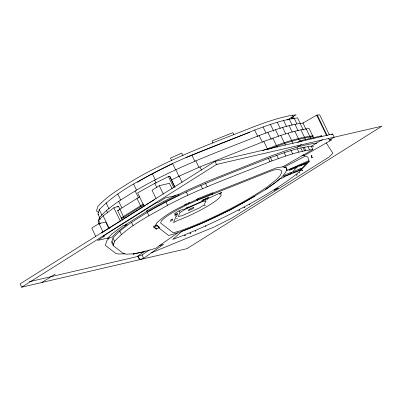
<?xml version="1.0" encoding="UTF-8"?>
<svg xmlns="http://www.w3.org/2000/svg" width="402" height="402" viewBox="0 0 402 402"><rect width="100%" height="100%" fill="white"/><g stroke="black" fill="none" stroke-linecap="round" stroke-linejoin="round"><path stroke-width="0.6" d="M99.847 217.919L97.967 214.04L99.269 209.673C119.605 188.799 147.047 176.79 172.589 163.604L175.533 169.699M303.56 122.972C288.194 124.731 273.591 130.303 259.144 135.534C217.08 152.242 174.222 167.734 135.167 190.96C122.61 198.905 109.309 206.342 99.394 217.648L98.043 222.185L99.098 224.361M313.786 146.187C298.013 146.956 283.114 153.222 268.37 158.358C227.326 174.714 185.428 189.704 147.303 212.382C135.248 220.01 122.479 227.145 112.962 237.999L111.661 242.366L113.258 245.667L123.57 253.647L126.218 254.164L133.62 253.793L144.027 251.672L155.715 248.29L177.583 232.899L189.834 228.296L203.01 222.758L230.044 209.904L242.959 203.035L265.576 189.538L274.31 183.412L279.722 178.996M113.258 245.667L114.56 241.306C129.228 225.457 149.112 215.854 167.619 205.306C200.442 187.87 235.637 175.679 269.968 161.659C283.928 156.604 298.043 151.217 312.892 149.529L311.294 146.222L322.399 139.615M155.639 225.447L156.237 223.437C167.639 212.241 182.875 205.975 197.176 199.352M286.882 170.383L287.098 169.976L286.39 167.664L284.244 167.056L305.113 156.232L307.796 157.001L308.721 160.016L308.314 161.503L299.922 170.317M311.374 157.016C312.987 156.071 310.977 157.418 311.766 156.83M190.201 233.215C191.342 232.683 188.95 233.889 190.297 233.095M299.183 172.93C300.405 172.679 299.153 172.684 299.525 172.81M290.294 174.212L299.063 164.996M300.756 170.403L301.405 169.719L285.108 176.302L283.541 177.619L279.45 179.091M119.972 209.291L118.51 206.261L113.902 207.794L103.138 215.824L98.661 220.391L100.254 223.688M109.369 238.014L106.786 240.647L105.384 245.361L115.861 253.471L118.716 254.024L124.992 253.793M197.92 198.603L196.854 199.668L197.191 200.362L198.256 199.297L212.934 193.447L212.598 192.754L197.92 198.603L198.256 199.297M211.869 194.518L212.934 193.447M269.918 184.885L276.073 179.86L280.068 175.659L281.767 172.428L281.114 170.292L278.013 169.408L273.058 170.162L195.995 200.849L188.342 204.251A31.024 4.904 -25.8 0 0 161.177 221.316L160.664 223.055L173.302 232.838L180.292 230.808L191.533 226.582A75.089 11.874 -25.8 0 0 269.908 184.89M117.525 206.995L118.51 206.261M122.349 220.351L117.655 210.648L139.866 196.658M121.188 217.949L143.398 203.96M121.56 218.718L143.765 204.729M124.715 225.256L147.413 210.99M145.132 250.923L137.248 256.471L142.067 254.984L149.202 249.964M137.841 256.436L138.213 256.174L139.811 259.476L139.439 259.737L137.841 256.436L29.251 281.737M139.811 259.476L143.665 258.29L163.544 244.3L159.689 245.491M265.355 189.598C272.938 183.82 282.42 179.011 286.782 170.121L286.078 167.82L282.696 166.855L276.028 167.946L212.437 193.272M21.698 287.179L216.522 164.458L381.9 126.178L186.965 248.662L21.698 287.179L20.1 283.872L215.035 161.388L332.62 133.987L334.218 137.293L329.359 140.077L328.56 138.424M137.419 182.362C173.91 159.634 215.201 146.413 254.677 130.032C268.636 124.977 282.752 119.59 297.601 117.897L300.279 123.439M108.892 228.788L105.62 222.015L98.992 223.562L91.762 228.105L95.817 236.492M172.187 188.9L169.483 183.312L159.262 185.694L152.031 190.236L156.122 198.704M101.374 233.054L120.997 220.723M122.057 220.06L123.65 219.06M125.243 218.06L145.393 205.397M146.454 204.729L148.574 203.397M149.639 202.729L154.408 199.729M41.888 282.47L55.144 274.139M297.626 142.609L300.776 140.63L321.841 135.72L320.293 136.61M297.098 147.197L301.304 144.554M134.007 253.602L133.017 254.22L144.122 251.637M244.25 207.447C243.632 208.05 245.386 206.844 244.371 207.462M255.044 196.156L230.115 209.934L216.583 216.613L202.965 222.839L181.96 231.321L172.689 239.441L182.407 235.783A105.043 16.613 -25.8 0 0 300.791 170.388M287.083 120.007L296.113 114.821L292.721 115.198A98.339 15.552 -25.8 0 0 261.566 123.871L253.19 126.957C212.145 143.313 170.247 158.303 132.122 180.98C120.067 188.608 107.299 195.749 97.781 206.598L96.485 210.965L98.445 212.482M329.328 134.816L319.665 114.831L316.686 115.163L302.962 123.037L305.857 129.022M331.539 134.605L332.62 133.987M282.696 166.855L312.892 149.529M301.912 155.83L304.294 155.564L331.74 139.811L329.359 140.077M313.816 138.238L309.128 128.534C293.465 130.449 278.566 136.112 263.818 141.464L199.95 166.9L179.156 176.131L171.458 179.955L171.915 180.342L170.202 176.81L169.614 176.302L168.463 176.573L154.8 183.362L137.635 192.885L144.027 206.105M156.564 224.989L153.479 226.527L153.815 227.22L156.222 229.085L159.308 227.542L158.976 226.854L156.564 224.989L156.901 225.678L159.308 227.542M153.815 227.22L156.901 225.678M178.518 194.563L186.216 190.734L207.01 181.503L270.878 156.066C285.812 150.66 300.907 144.896 316.781 143.072M184.307 204.99L187.076 203.613M188.181 203.065L189.523 202.467M286.576 170.518L308.233 160.941M151.614 252.692L214.457 226.869L231.467 218.346L329.102 157.001L332.891 153.262L326.253 142.961M308.314 161.503L309.796 160.906L301.897 169.202L300.415 169.8M307.525 162.237L299.525 165.468L298.535 166.503L306.535 163.272M185.93 157.609L245.657 133.821M262.702 150.614C279.094 144.378 295.731 137.891 313.253 135.77M246.245 133.605L249.773 132.308M268.204 149.353C282.792 144.067 297.54 138.499 313.027 136.605M117.655 210.648L118.68 210.306M177.583 232.899L168.574 235.461L158.529 227.683M175.428 195.608L165.207 197.99L157.976 202.533L155.991 203L102.952 236.321L104.937 235.858L97.706 240.401L107.927 238.019M154.926 227.643L156.242 228.808M97.967 214.04L98.696 214.598M317.284 115.098L327.223 135.66M316.686 115.163L326.63 135.725M306.183 128.861L310.877 138.564M300.093 123.359L303.249 129.886M300.882 129.831L305.575 139.534M294.209 118.273L296.887 123.816M307.902 146.599L309.5 149.906M292.601 115.314L294.118 118.449M292.018 116.881L293.028 118.972M294.967 124.293L298.123 130.821M291.395 117.178L292.148 118.746M304.208 147.278L305.806 150.579M300.776 140.63L301.304 141.72M289.259 119.178L292.204 125.273M302.952 147.504L304.55 150.81M294.837 131.258L299.791 141.509M300.796 148.016L302.394 151.318M303.756 154.453L304.294 155.564M289.118 125.675L292.274 132.203M283.606 120.515L286.556 126.61M297.299 148.84L298.897 152.147M288.098 133.137L293.053 143.383M282.606 127.489L285.762 134.017M277.315 122.268L280.259 128.364M291.008 150.594L292.606 153.896M280.742 135.439L285.435 145.142M275.491 129.715L278.646 136.243M270.44 124.419L273.656 131.067M284.134 152.745L285.732 156.046M272.832 138.142L277.264 147.303M267.843 132.333L271.26 139.404M263.054 126.947L265.998 133.042M276.747 155.272L278.345 158.579M263.818 141.464L267.722 149.534M270.435 157.594L272.033 160.9M259.144 135.534L262.3 142.062M254.677 130.032L257.888 136.68M268.37 158.358L269.968 161.659M233.874 134.776L232.858 132.685L212.015 140.986L213.025 143.077M215.035 161.388L216.522 164.458M199.95 166.9L201.578 170.272M195.794 160.765L198.95 167.292M191.839 155.056L194.789 161.152M205.533 183.382L207.13 186.684M200.879 185.448L202.477 188.754M182.92 155.77L181.659 153.157L170.503 158.112L171.77 160.725M197.065 199.121L197.508 200.04M179.156 176.131L182.146 182.312M175.769 169.654L179.191 176.729M186.282 191.93L187.88 195.236M171.458 179.955L174.991 187.262M169.614 176.302L174.925 187.297M168.463 176.573L173.78 187.563M159.262 185.694L163.318 194.076M152.328 173.674L155.272 179.769M166.021 202L167.619 205.306M154.664 180.146L156.132 183.176M154.8 183.362L156.931 187.769M155.529 225.22L155.976 226.14M155.886 228.391L156.222 229.085M133.61 184.056L136.554 190.151M147.303 212.382L148.901 215.688M135.167 190.96L138.584 198.03M136.931 198.286L141.62 207.99M117.801 193.985L120.746 200.08M131.494 222.311L133.092 225.617M118.701 201.307L121.856 207.834M142.067 254.984L143.665 258.29M119.806 209.045L124.494 218.753M113.902 207.794L120.293 221.015M106.068 202.739L109.012 208.834M119.761 231.065L121.359 234.371M106.48 210.422L107.701 212.949M103.138 215.824L109.264 228.492M99.269 209.673L101.947 215.216M112.962 237.999L114.56 241.306M111.977 241.311L113.575 244.612M99.394 217.648L100.183 219.281M98.992 223.562L103.088 232.029M291.375 117.721L291.696 118.781M171.016 219.804L170.393 221.341L172.156 220.552L172.775 219.015L171.016 219.804M175.981 216.542L173.543 222.567L177.538 220.502A32.858 5.196 -25.8 0 0 210.341 204.492A32.858 5.196 -25.8 0 0 219.854 193.91L219.432 193.895L221.341 193.035L221.613 192.362L184.402 209.226A5.533 0.874 -25.8 0 0 176.292 212.427A5.533 0.874 -25.8 0 0 177.714 213.417L176.599 216.261L175.981 216.542M176.759 218.381L177.151 218.206L176.759 218.381M179.468 211.688L179.92 211.512L179.468 211.688M179.81 212.728L178.377 216.708A5.533 0.874 -25.8 0 1 181.664 215.899L200.085 207.623A5.533 0.874 -25.8 0 1 204 205.186L206.04 200.688L205.804 200.789A5.533 0.874 -25.8 0 1 202.538 201.583L185.478 209.166L179.81 212.728M202.126 200.256L201.955 200.678L208.377 197.789L208.548 197.367L202.126 200.256M204.739 205.799L205.126 205.623L204.739 205.799M207.442 199.101L207.834 198.93L207.442 199.101M311.133 156.031L311.872 155.715L311.133 156.031M311.701 157.88L312.439 157.569L311.701 157.88M174.885 215.221L176.694 214.457L174.885 215.221M186.649 207.834L188.448 207.02L186.649 207.834M296.525 175.106L297.254 174.795L296.525 175.106M301.842 170.76L302.575 170.453L301.842 170.76M274.425 189.915L274.129 190.246L276.144 189.513L278.254 188.046L274.425 189.915M289.892 169.358L288.907 170.398L296.907 167.162L297.892 166.126L289.892 169.358M291.691 169.061L292.108 168.89L291.691 169.061M294.354 167.986L294.777 167.815L294.354 167.986M301.319 165.172L301.736 165.001L301.319 165.172M303.982 164.096L304.404 163.926L303.982 164.096M111.912 233.964L107.429 238.532L112.314 236.833L116.957 232.1L127.278 224.401L122.67 225.934L111.912 233.964M205.563 226.18L205.94 226.03L205.563 226.18M238.888 210.311L239.557 210.06L238.888 210.311M249.28 204.784L249.949 204.538L249.28 204.784M184.618 235.522L185.272 235.245L184.618 235.522M195.221 231.065L195.88 230.788L195.221 231.065M163.569 201.502L146.403 211.025L148.68 210.955L165.147 201.824L178.975 194.95L178.382 194.442L177.232 194.714L163.569 201.502M289.752 172.96L287.083 174.036A3.11 0.492 -25.8 0 0 283.526 176.051A3.11 0.492 -25.8 0 0 285.304 175.905L287.973 174.83A3.11 0.492 -25.8 0 0 291.525 172.815A3.11 0.492 -25.8 0 0 289.752 172.96M299.379 169.071L296.711 170.147A3.11 0.492 -25.8 0 0 293.158 172.156A3.11 0.492 -25.8 0 0 294.937 172.016L297.601 170.935A3.11 0.492 -25.8 0 0 301.158 168.925A3.11 0.492 -25.8 0 0 299.379 169.071M189.759 210.08A3.11 0.492 -25.8 0 0 193.89 207.643A3.11 0.492 -25.8 0 0 189.593 209.216A3.11 0.492 -25.8 0 0 189.759 210.08"/></g></svg>
